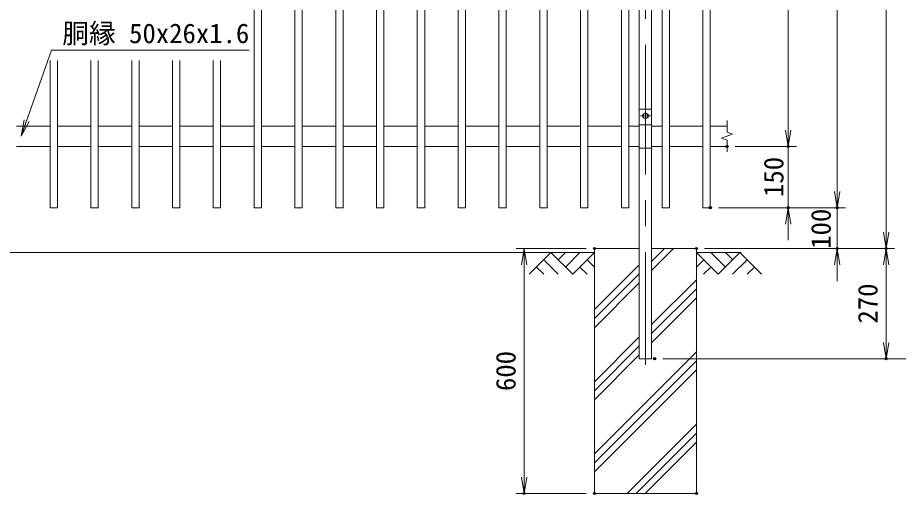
# Model space of a CAD drawing. Units: millimetres at full size. Extents: x -4200 to 4200, y -2970 to 2970.
# Drawn here: x -2822 to -663, y -734 to 435 of the extents above; entities that cross this region are included whole.
import ezdxf
from ezdxf.enums import TextEntityAlignment as Align

# ---------------------------------------------------------------- set-up
doc = ezdxf.new("R2010")
doc.units = ezdxf.units.MM
doc.header["$LTSCALE"] = 10
doc.header["$PDMODE"] = 32
doc.header["$PDSIZE"] = 5
doc.linetypes.add('USER1', pattern=[50.8, 31.75, -6.35, 6.35, -6.35])
for name, color, linetype, lineweight in [('0-0_D-STR1', 1, 'Continuous', 18), ('0-1_D-BMK', 2, 'USER1', 13), ('0-2_D-BGD', 7, 'Continuous', 18), ('0-3_D-STR4', 7, 'Continuous', 18), ('0-4_D-DCR-HCH', 7, 'Continuous', 13), ('0-5_D-STR3', 3, 'Continuous', 13), ('0-6_D-STR-DIM', 7, 'Continuous', 13), ('0-7_0', 7, 'Continuous', 18), ('0-A_D-STR-TXT', 7, 'Continuous', 13)]:
    doc.layers.add(name, color=color, linetype=linetype, lineweight=lineweight)
doc.layers.add('0-8_Defpoints', color=253, linetype='Continuous')
doc.styles.add('ＭＳ ゴシック', font='')
doc.styles.get('ＭＳ ゴシック').set_extended_font_data('MS Gothic')

# ---------------------------------------------------------------- blocks, each defined once
blk = doc.blocks.new('_Open')
at = {"layer": '0-7_0'}
blk.add_line((-10, 1.667), (0, 0), dxfattribs=at)
blk.add_lwpolyline([(-10, -1.667), (0, 0), (-10, 0)], dxfattribs=at)

msp = doc.modelspace()

# ---------------------------------------------------------------- linework, layer by layer
at = {"layer": '0-0_D-STR1'}
for p, q in [((-2223.95, 1371.2), (-2223.95, -31.1)), ((-2123.95, 1371.2), (-2123.95, -31.1)), ((-2023.95, 1371.2), (-2023.95, -31.1)), ((-1923.95, 1371.2), (-1923.95, -31.1)), ((-1823.95, 1371.2), (-1823.95, -31.1)), ((-1723.95, 1371.2), (-1723.95, -31.1)), ((-1623.95, 1371.2), (-1623.95, -31.1)), ((-1523.95, 1371.2), (-1523.95, -31.1)), ((-1423.95, 1371.2), (-1423.95, -31.1)), ((-1323.95, 1371.2), (-1323.95, -31.1)), ((-1223.95, 1371.2), (-1223.95, -31.1)), ((-1123.95, 1371.2), (-1123.95, -31.1)), ((-1297.95, 1164.7), (-1297.95, 207.9)), ((-1267.95, 207.9), (-1267.95, 1164.7)), ((-2741.95, 329.58), (-2741.95, -31.1)), ((-2723.95, 329.58), (-2723.95, -31.1)), ((-2641.95, 329.58), (-2641.95, -31.1)), ((-2623.95, 329.58), (-2623.95, -31.1)), ((-2541.95, 329.58), (-2541.95, -31.1)), ((-2523.95, 329.58), (-2523.95, -31.1)), ((-2441.95, 329.58), (-2441.95, -31.1)), ((-2423.95, 329.58), (-2423.95, -31.1)), ((-2341.95, 329.58), (-2341.95, -31.1)), ((-2323.95, 329.58), (-2323.95, -31.1)), ((-2823.95, 168.9), (-2741.95, 168.9)), ((-2723.95, 168.9), (-2641.95, 168.9)), ((-2623.95, 168.9), (-2541.95, 168.9)), ((-2523.95, 168.9), (-2441.95, 168.9)), ((-2423.95, 168.9), (-2341.95, 168.9)), ((-2323.95, 168.9), (-2241.95, 168.9)), ((-2223.95, 168.9), (-2141.95, 168.9)), ((-2123.95, 168.9), (-2041.95, 168.9)), ((-2023.95, 168.9), (-1941.95, 168.9)), ((-1923.95, 168.9), (-1841.95, 168.9)), ((-1823.95, 168.9), (-1741.95, 168.9)), ((-1723.95, 168.9), (-1641.95, 168.9)), ((-1623.95, 168.9), (-1541.95, 168.9)), ((-1523.95, 168.9), (-1441.95, 168.9)), ((-1423.95, 168.9), (-1341.95, 168.9)), ((-1323.95, 168.9), (-1297.95, 168.9)), ((-1267.95, 168.9), (-1241.95, 168.9)), ((-1223.95, 168.9), (-1141.95, 168.9)), ((-1123.95, 168.9), (-1082.95, 168.9)), ((-2823.95, 118.9), (-2741.95, 118.9)), ((-2723.95, 118.9), (-2641.95, 118.9)), ((-2623.95, 118.9), (-2541.95, 118.9)), ((-2523.95, 118.9), (-2441.95, 118.9)), ((-2423.95, 118.9), (-2341.95, 118.9)), ((-2323.95, 118.9), (-2241.95, 118.9)), ((-2223.95, 118.9), (-2141.95, 118.9)), ((-2123.95, 118.9), (-2041.95, 118.9)), ((-2023.95, 118.9), (-1941.95, 118.9)), ((-1923.95, 118.9), (-1841.95, 118.9)), ((-1823.95, 118.9), (-1741.95, 118.9)), ((-1723.95, 118.9), (-1641.95, 118.9)), ((-1623.95, 118.9), (-1541.95, 118.9)), ((-1523.95, 118.9), (-1441.95, 118.9)), ((-1423.95, 118.9), (-1341.95, 118.9)), ((-1323.95, 118.9), (-1297.95, 118.9)), ((-1297.95, 114.7), (-1297.95, -401.1)), ((-1267.95, 118.9), (-1241.95, 118.9)), ((-1267.95, 114.7), (-1267.95, -401.1)), ((-1223.95, 118.9), (-1141.95, 118.9)), ((-1123.95, 118.9), (-1082.95, 118.9)), ((-2741.95, -31.1), (-2723.95, -31.1)), ((-2641.95, -31.1), (-2623.95, -31.1)), ((-2541.95, -31.1), (-2523.95, -31.1)), ((-2441.95, -31.1), (-2423.95, -31.1)), ((-2341.95, -31.1), (-2323.95, -31.1)), ((-1297.95, -401.1), (-1267.95, -401.1))]:
    msp.add_line(p, q, dxfattribs=at)
for points in [[(-2241.95, 1371.2), (-2241.95, -31.1), (-2223.95, -31.1)], [(-2141.95, 1371.2), (-2141.95, -31.1), (-2123.95, -31.1)], [(-2041.95, 1371.2), (-2041.95, -31.1), (-2023.95, -31.1)], [(-1941.95, 1371.2), (-1941.95, -31.1), (-1923.95, -31.1)], [(-1841.95, 1371.2), (-1841.95, -31.1), (-1823.95, -31.1)], [(-1741.95, 1371.2), (-1741.95, -31.1), (-1723.95, -31.1)], [(-1641.95, 1371.2), (-1641.95, -31.1), (-1623.95, -31.1)], [(-1541.95, 1371.2), (-1541.95, -31.1), (-1523.95, -31.1)], [(-1441.95, 1371.2), (-1441.95, -31.1), (-1423.95, -31.1)], [(-1341.95, 1371.2), (-1341.95, -31.1), (-1323.95, -31.1)], [(-1241.95, 1371.2), (-1241.95, -31.1), (-1223.95, -31.1)], [(-1141.95, 1371.2), (-1141.95, -31.1), (-1123.95, -31.1)]]:
    msp.add_lwpolyline(points, dxfattribs=at)
at = {"layer": '0-1_D-BMK'}
for p, q in [((-1282.95, 1383.9), (-1282.95, -416.1)), ((-1282.95, 203.9), (-1282.95, 183.9)), ((-1270.45, 193.9), (-1295.45, 193.9))]:
    msp.add_line(p, q, dxfattribs=at)
at = {"layer": '0-2_D-BGD'}
for p, q in [((-1407.95, -141.1), (-3157.95, -141.1)), ((-1157.95, -141.1), (-1047.95, -141.1))]:
    msp.add_line(p, q, dxfattribs=at)
at = {"layer": '0-3_D-STR4'}
for p, q in [((-1407.95, -131.1), (-1407.95, -731.1)), ((-1297.95, -131.1), (-1407.95, -131.1)), ((-1157.95, -131.1), (-1267.95, -131.1)), ((-1157.95, -131.1), (-1157.95, -731.1)), ((-1157.95, -731.1), (-1407.95, -731.1))]:
    msp.add_line(p, q, dxfattribs=at)
at = {"layer": '0-4_D-DCR-HCH'}
for p, q in [((-1514.38, -141.1), (-1567.59, -194.31)), ((-1514.38, -141.1), (-1461.17, -194.31)), ((-1496.64, -158.83), (-1478.9, -141.1)), ((-1478.9, -176.57), (-1443.43, -141.1)), ((-1461.17, -194.31), (-1407.95, -141.1)), ((-1267.95, -185.11), (-1213.94, -131.1)), ((-1267.95, -163.02), (-1236.03, -131.1)), ((-1104.74, -194.31), (-1157.95, -141.1)), ((-1087.01, -176.57), (-1122.48, -141.1)), ((-1051.53, -141.1), (-1104.74, -194.31)), ((-1069.18, -158.93), (-1087.01, -141.1)), ((-1051.53, -141.1), (-998.32, -194.31)), ((-1532.12, -158.83), (-1496.48, -194.31)), ((-1425.69, -158.83), (-1407.95, -176.49)), ((-1407.95, -280.92), (-1297.95, -170.92)), ((-1140.22, -158.83), (-1157.95, -176.49)), ((-1033.79, -158.83), (-1069.43, -194.31)), ((-1549.85, -176.57), (-1532.03, -194.31)), ((-1443.43, -176.57), (-1425.61, -194.31)), ((-1407.95, -303.02), (-1297.95, -193.02)), ((-1122.48, -176.57), (-1140.3, -194.31)), ((-1016.06, -176.57), (-1033.87, -194.31)), ((-1407.95, -325.11), (-1297.95, -215.11)), ((-1267.95, -317.7), (-1157.95, -207.7)), ((-1267.95, -339.79), (-1157.95, -229.79)), ((-1267.95, -361.89), (-1157.95, -251.89)), ((-1407.95, -457.7), (-1297.95, -347.7)), ((-1407.95, -479.79), (-1297.95, -369.79)), ((-1407.95, -634.47), (-1157.95, -384.47)), ((-1407.95, -501.89), (-1297.95, -391.89)), ((-1407.95, -656.57), (-1157.95, -406.57)), ((-1407.95, -678.67), (-1157.95, -428.67)), ((-1327.8, -731.1), (-1157.95, -561.25)), ((-1305.7, -731.1), (-1157.95, -583.35)), ((-1283.61, -731.1), (-1157.95, -605.45))]:
    msp.add_line(p, q, dxfattribs=at)
at = {"layer": '0-5_D-STR3'}
for p, q in [((-1297.95, 207.9), (-1297.95, 114.7)), ((-1295.95, 209.9), (-1269.95, 209.9)), ((-1267.95, 207.9), (-1267.95, 114.7)), ((-1297.95, 172.1), (-1267.95, 172.1)), ((-1297.95, 114.7), (-1267.95, 114.7))]:
    msp.add_line(p, q, dxfattribs=at)
msp.add_lwpolyline([(-1276.45, 197.66), (-1282.95, 201.41), (-1289.45, 197.66), (-1289.45, 190.15), (-1282.95, 186.4), (-1276.45, 190.15)], close=True, dxfattribs=at)
msp.add_circle((-1282.95, 193.9), 6.25, dxfattribs=at)
for centre, start, end in [((-1295.95, 207.9), 90, 180), ((-1269.95, 207.9), 0, 90)]:
    msp.add_arc(centre, 2, start, end, dxfattribs=at)
at = {"layer": '0-6_D-STR-DIM'}
for p, q in [((-812.95, 1368.9), (-812.95, -31.1)), ((-692.95, 1368.9), (-692.95, -131.1)), ((-932.95, 1218.9), (-932.95, 118.9)), ((-932.95, 158.9), (-932.95, 198.9)), ((-1082.95, 182.33), (-1082.95, 153.52)), ((-1069.74, 148.71), (-1082.95, 153.52)), ((-1096.17, 139.09), (-1069.74, 148.71)), ((-1082.95, 134.28), (-1096.17, 139.09)), ((-1082.95, 134.28), (-1082.95, 105.47)), ((-1062.95, 118.9), (-912.95, 118.9)), ((-1062.95, 118.9), (-912.95, 118.9)), ((-932.95, 118.9), (-932.95, -31.1)), ((-812.95, 8.9), (-812.95, 48.9)), ((-1103.95, -31.1), (-912.95, -31.1)), ((-1103.95, -31.1), (-792.95, -31.1)), ((-1103.95, -31.1), (-792.95, -31.1)), ((-812.95, -31.1), (-812.95, -131.1)), ((-932.95, -71.1), (-932.95, -111.1)), ((-1427.95, -131.1), (-1600.08, -131.1)), ((-1580.08, -131.1), (-1580.08, -731.1)), ((-1137.95, -131.1), (-792.95, -131.1)), ((-1137.95, -131.1), (-672.95, -131.1)), ((-1137.95, -131.1), (-672.95, -131.1)), ((-692.95, -131.1), (-692.95, -401.1)), ((-812.95, -171.1), (-812.95, -211.1)), ((-1240.45, -401.1), (-672.95, -401.1)), ((-1240.45, -401.1), (-552.95, -401.1)), ((-1427.95, -731.1), (-1600.08, -731.1))]:
    msp.add_line(p, q, dxfattribs=at)
at = {"layer": '0-8_Defpoints'}
for p in [(-1082.95, 118.9), (-932.95, 118.9), (-1123.95, -31.1), (-932.95, -31.1), (-812.95, -31.1), (-1407.95, -131.1), (-1157.95, -131.1), (-812.95, -131.1), (-692.95, -131.1), (-1260.45, -401.1), (-692.95, -401.1), (-1580.08, -731.1), (-1407.95, -731.1), (-1407.95, -731.1), (-1157.95, -731.1)]:
    msp.add_point(p, dxfattribs=at)
at = {"layer": '0-A_D-STR-TXT'}
msp.add_lwpolyline([(-2254.2, 355.24), (-2738.88, 355.24), (-2811.97, 146.26)], dxfattribs=at)

# ---------------------------------------------------------------- block references
at = {"layer": '0-6_D-STR-DIM', "xscale": 4, "yscale": 4}
for p, rotation in [((-932.95, 118.9), 270), ((-932.95, 118.9), 270), ((-812.95, -31.1), 270), ((-812.95, -31.1), 270), ((-932.95, -31.1), 90), ((-692.95, -131.1), 270), ((-1580.08, -131.1), 90), ((-812.95, -131.1), 90), ((-692.95, -131.1), 90), ((-692.95, -401.1), 270), ((-1580.08, -731.1), 270)]:
    msp.add_blockref('_Open', p, dxfattribs=dict(at, rotation=rotation))
at = {"layer": '0-A_D-STR-TXT', "xscale": 4, "yscale": 4, "rotation": 250.72359}
msp.add_blockref('_Open', (-2812.63, 144.37), dxfattribs=at)

# ---------------------------------------------------------------- texts
at = {"layer": '0-6_D-STR-DIM', "style": 'ＭＳ ゴシック'}
for s, p in [('150', (-930.3, -4.83)), ('100', (-814.48, -131.76)), ('270', (-699.7, -315.11)), ('600', (-1586.83, -480.36))]:
    msp.add_text(s, height=48.09, rotation=90, dxfattribs=at).set_placement(p, align=Align.BOTTOM_LEFT)
at = {"layer": '0-A_D-STR-TXT', "style": 'ＭＳ ゴシック'}
msp.add_text('胴縁 50x26x1.6', height=48.09, dxfattribs=at).set_placement((-2712.16, 357.61), align=Align.BOTTOM_LEFT)

doc.saveas('drawing.dxf')
